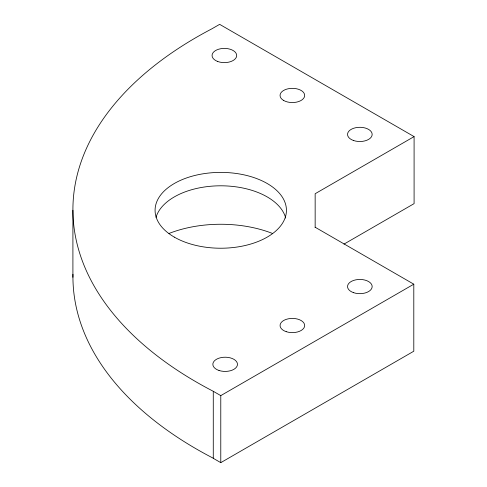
<?xml version="1.0" encoding="UTF-8"?>
<svg xmlns="http://www.w3.org/2000/svg" width="487" height="487" viewBox="0 0 487 487"><rect width="100%" height="100%" fill="white"/><g stroke="black" fill="none" stroke-linecap="round" stroke-linejoin="round"><path stroke-width="0.73" d="M343.986 244.109L414.09 203.633L414.09 136.61L315.156 193.723L315.156 227.618M213.276 391.292L220.781 395.621L413.798 284.189L413.798 351.212L220.781 462.65L213.276 458.316L213.276 391.292A422.613 243.993 0 0 1 211.833 28.843L219.649 24.35L414.09 136.61M315.156 227.24L413.798 284.189M220.781 395.621L220.781 462.65M72.91 210.25L72.91 277.28M168.983 233.474A91.94 53.083 0 0 1 272.525 233.474M156.01 217.36A65.672 37.913 0 0 1 221.372 185.803A65.672 37.913 0 0 1 285.692 218.06M213.349 458.267A422.485 243.92 0 0 1 72.953 274.26M174.316 237.12A65.672 37.913 0 0 0 284.189 220.124A65.672 37.913 0 0 0 203.755 173.689A65.672 37.913 0 0 0 174.316 237.12M286.21 331.671A12.315 7.11 0 0 0 304.679 325.517A12.315 7.11 0 0 0 286.21 319.362A12.315 7.11 0 0 0 286.21 331.671M283.659 100.474A12.315 7.11 0 0 0 304.265 97.284A12.315 7.11 0 0 0 289.181 88.579A12.315 7.11 0 0 0 283.659 100.474M219.004 370.479A12.315 7.11 0 0 0 237.473 364.319A12.315 7.11 0 0 0 219.004 358.164A12.315 7.11 0 0 0 219.004 370.479M353.696 292.711A12.315 7.11 0 0 0 372.165 286.557A12.315 7.11 0 0 0 353.696 280.396A12.315 7.11 0 0 0 353.696 292.711M353.696 140.566A12.315 7.11 0 0 0 372.165 134.406A12.315 7.11 0 0 0 353.696 128.251A12.315 7.11 0 0 0 353.696 140.566M217.707 61.49A12.315 7.11 0 0 0 236.676 55.859A12.315 7.11 0 0 0 218.748 49.187A12.315 7.11 0 0 0 217.707 61.49"/></g></svg>
